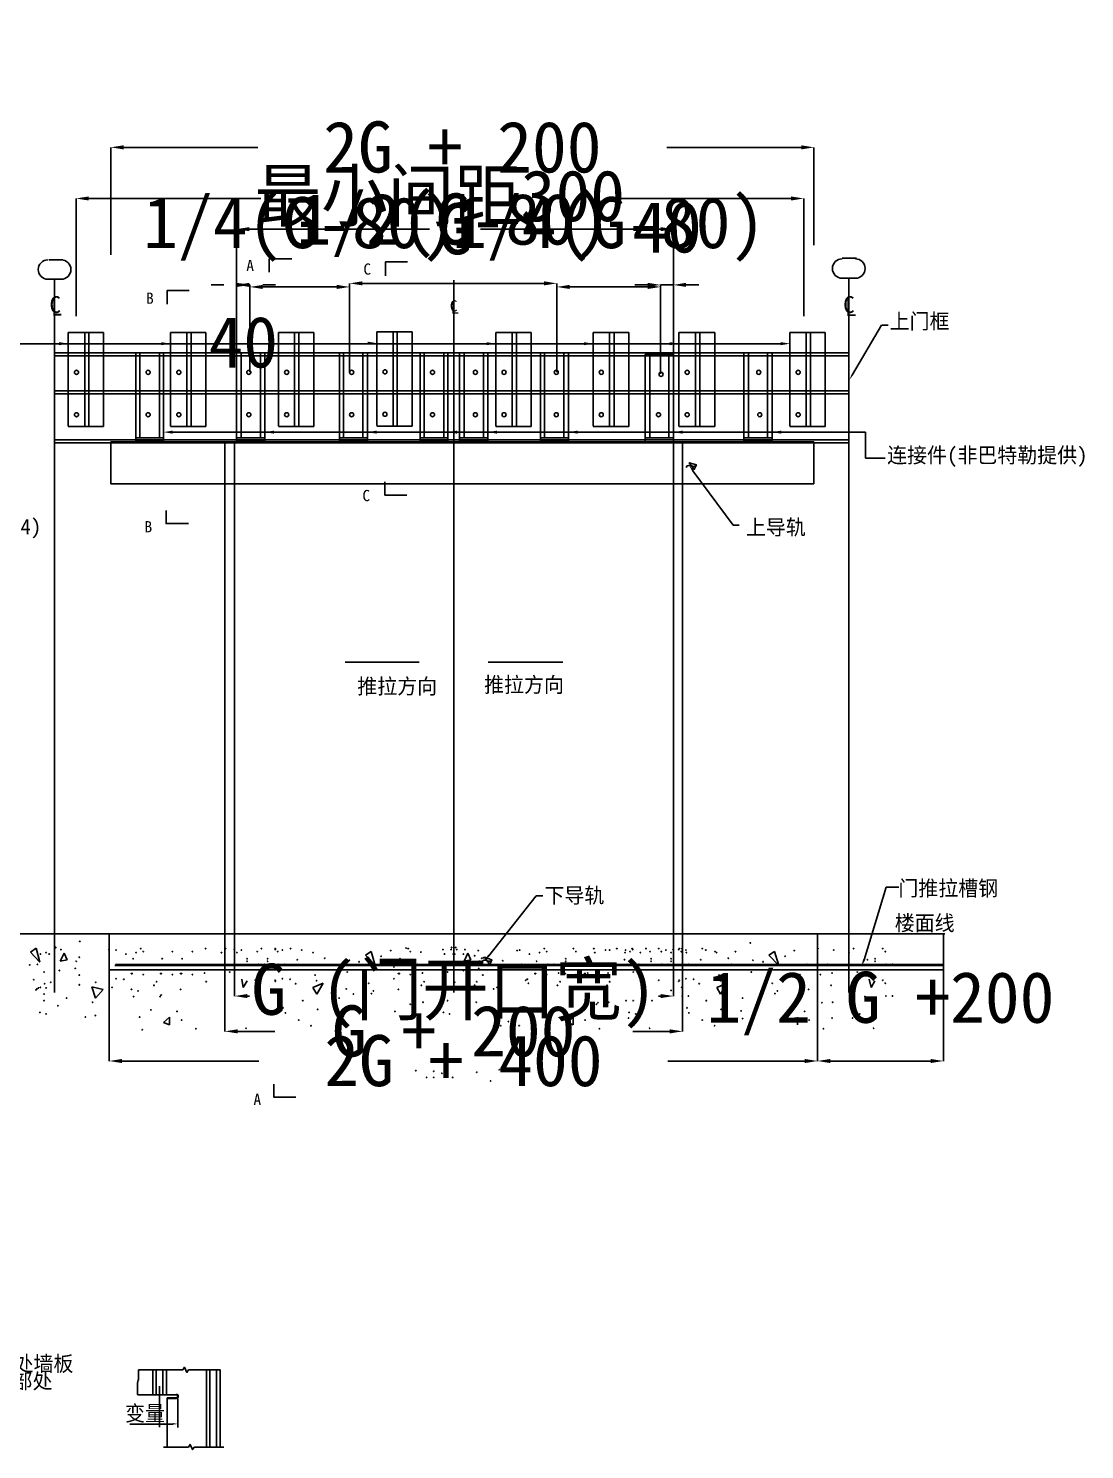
# Model space of a CAD drawing. Header units: metres. Extents: x -20.6 to 26.5, y -16.4 to 17.7.
# Drawn here: x 5.8 to 26.45, y -10.09 to 17.71 of the extents above; entities that cross this region are included whole.
import ezdxf

# ---------------------------------------------------------------- set-up
doc = ezdxf.new("R2010")
doc.units = ezdxf.units.M
for name, color, linetype in [('CTRL', 5, 'Continuous'), ('DIMEN', 4, 'Continuous'), ('DIMS-PRIM', 4, 'Continuous'), ('HIDE', 3, 'Continuous'), ('HIDL', 3, 'Continuous'), ('NOTE', 4, 'Continuous'), ('OBJ', 7, 'Continuous'), ('OBJS', 7, 'Continuous'), ('STRL', 2, 'Continuous')]:
    doc.layers.add(name, color=color, linetype=linetype)
doc.dimstyles.get("Standard").update_dxf_attribs({"dimtxt": 2.5, "dimasz": 2.5, "dimexe": 1.25, "dimexo": 0.625, "dimtad": 1, "dimcen": 2.5, "dimazin": 3, "dimtfac": 1, "dimtmove": 0, "dimatfit": 3})

# ---------------------------------------------------------------- blocks, each defined once
blk = doc.blocks.new('_CLOSEDFILLED')
at = {"color": 0, "linetype": 'BYBLOCK'}
blk.add_solid([(-1, 0.16), (0, 0), (-1, -0.16)], dxfattribs=at)
blk = doc.blocks.new('*D4')
for p, q in [((9.83, 0), (9.83, -1.22)), ((18.41, 0), (18.41, -1.22)), ((10.08, -1.22), (10.12, -1.22)), ((18.12, -1.22), (18.16, -1.22))]:
    blk.add_line(p, q)
at = {"layer": 'Defpoints'}
for p in [(9.83, 0), (18.41, 0), (9.83, -1.22)]:
    blk.add_point(p, dxfattribs=at)
at = {"layer": 'DIMS-PRIM', "xscale": 0.25, "yscale": 0.25, "rotation": 180}
blk.add_blockref('_CLOSEDFILLED', (9.83, -1.22), dxfattribs=at)
at = {"layer": 'DIMS-PRIM', "xscale": 0.25, "yscale": 0.25}
blk.add_blockref('_CLOSEDFILLED', (18.41, -1.22), dxfattribs=at)
at = {"layer": 'DIMS-PRIM', "insert": (14.12, -1.22), "char_height": 1, "attachment_point": 5}
blk.add_mtext('G (门开口宽)', dxfattribs=at)
blk = doc.blocks.new('*D5')
for p, q in [((9.64, 0), (9.64, -1.91)), ((18.59, 0), (18.59, -1.91)), ((9.89, -1.91), (10.615, -1.91)), ((17.615, -1.91), (18.34, -1.91))]:
    blk.add_line(p, q)
at = {"layer": 'Defpoints'}
for p in [(9.64, 0), (18.59, 0), (9.64, -1.91)]:
    blk.add_point(p, dxfattribs=at)
at = {"layer": 'DIMS-PRIM', "xscale": 0.25, "yscale": 0.25, "rotation": 180}
blk.add_blockref('_CLOSEDFILLED', (9.64, -1.91), dxfattribs=at)
at = {"layer": 'DIMS-PRIM', "xscale": 0.25, "yscale": 0.25}
blk.add_blockref('_CLOSEDFILLED', (18.59, -1.91), dxfattribs=at)
at = {"layer": 'DIMS-PRIM', "insert": (14.115, -1.91), "char_height": 1, "attachment_point": 5}
blk.add_mtext('G + 200', dxfattribs=at)
blk = doc.blocks.new('*D6')
for p, q in [((7.38, -0.71), (7.38, -2.49)), ((21.23, -0.71), (21.23, -2.49)), ((7.63, -2.49), (10.305, -2.49)), ((18.305, -2.49), (20.98, -2.49))]:
    blk.add_line(p, q)
at = {"layer": 'Defpoints'}
for p in [(7.38, -0.71), (21.23, -0.71), (7.38, -2.49)]:
    blk.add_point(p, dxfattribs=at)
at = {"layer": 'DIMS-PRIM', "xscale": 0.25, "yscale": 0.25, "rotation": 180}
blk.add_blockref('_CLOSEDFILLED', (7.38, -2.49), dxfattribs=at)
at = {"layer": 'DIMS-PRIM', "xscale": 0.25, "yscale": 0.25}
blk.add_blockref('_CLOSEDFILLED', (21.23, -2.49), dxfattribs=at)
at = {"layer": 'DIMS-PRIM', "insert": (14.305, -2.49), "char_height": 1, "attachment_point": 5}
blk.add_mtext('2G + 400', dxfattribs=at)
blk = doc.blocks.new('*D7')
for p, q in [((21.23, -0.71), (21.23, -2.49)), ((23.69, -0.71), (23.69, -2.49)), ((21.48, -2.49), (23.44, -2.49))]:
    blk.add_line(p, q)
at = {"layer": 'Defpoints'}
for p in [(21.23, -0.71), (23.69, -0.71), (21.23, -2.49)]:
    blk.add_point(p, dxfattribs=at)
at = {"layer": 'DIMS-PRIM', "xscale": 0.25, "yscale": 0.25, "rotation": 180}
blk.add_blockref('_CLOSEDFILLED', (21.23, -2.49), dxfattribs=at)
at = {"layer": 'DIMS-PRIM', "xscale": 0.25, "yscale": 0.25}
blk.add_blockref('_CLOSEDFILLED', (23.69, -2.49), dxfattribs=at)
at = {"layer": 'DIMS-PRIM', "insert": (22.46, -1.365), "char_height": 1, "attachment_point": 5}
blk.add_mtext('1/2 G +200', dxfattribs=at)
blk = doc.blocks.new('*D8')
for p, q in [((10.13, 10.98), (10.13, 12.65)), ((10.38, 12.65), (11.83, 12.65)), ((12.08, 10.98), (12.08, 12.65))]:
    blk.add_line(p, q)
at = {"layer": 'Defpoints'}
for p in [(10.13, 12.65), (10.13, 10.98), (12.08, 10.98)]:
    blk.add_point(p, dxfattribs=at)
at = {"layer": 'DIMS-PRIM', "xscale": 0.25, "yscale": 0.25, "rotation": 180}
blk.add_blockref('_CLOSEDFILLED', (10.13, 12.65), dxfattribs=at)
at = {"layer": 'DIMS-PRIM', "xscale": 0.25, "yscale": 0.25}
blk.add_blockref('_CLOSEDFILLED', (12.08, 12.65), dxfattribs=at)
at = {"layer": 'DIMS-PRIM', "insert": (11.105, 13.775), "char_height": 1, "attachment_point": 5}
blk.add_mtext('1/4(G-80)', dxfattribs=at)
blk = doc.blocks.new('*D9')
for p, q in [((12.08, 10.98), (12.08, 12.72)), ((12.33, 12.72), (15.88, 12.72)), ((16.13, 10.98), (16.13, 12.72))]:
    blk.add_line(p, q)
at = {"layer": 'Defpoints'}
for p in [(12.08, 12.72), (12.08, 10.98), (16.13, 10.98)]:
    blk.add_point(p, dxfattribs=at)
at = {"layer": 'DIMS-PRIM', "xscale": 0.25, "yscale": 0.25, "rotation": 180}
blk.add_blockref('_CLOSEDFILLED', (12.08, 12.72), dxfattribs=at)
at = {"layer": 'DIMS-PRIM', "xscale": 0.25, "yscale": 0.25}
blk.add_blockref('_CLOSEDFILLED', (16.13, 12.72), dxfattribs=at)
at = {"layer": 'DIMS-PRIM', "insert": (14.105, 13.845), "char_height": 1, "attachment_point": 5}
blk.add_mtext('1/2(G-80)', dxfattribs=at)
blk = doc.blocks.new('*D10')
for p, q in [((16.13, 10.98), (16.13, 12.65)), ((16.38, 12.65), (17.91, 12.65)), ((18.16, 10.95), (18.16, 12.65))]:
    blk.add_line(p, q)
at = {"layer": 'Defpoints'}
for p in [(16.13, 12.65), (16.13, 10.98), (18.16, 10.95)]:
    blk.add_point(p, dxfattribs=at)
at = {"layer": 'DIMS-PRIM', "xscale": 0.25, "yscale": 0.25, "rotation": 180}
blk.add_blockref('_CLOSEDFILLED', (16.13, 12.65), dxfattribs=at)
at = {"layer": 'DIMS-PRIM', "xscale": 0.25, "yscale": 0.25}
blk.add_blockref('_CLOSEDFILLED', (18.16, 12.65), dxfattribs=at)
at = {"layer": 'DIMS-PRIM', "insert": (17.145, 13.775), "char_height": 1, "attachment_point": 5}
blk.add_mtext('1/4(G-80)', dxfattribs=at)
blk = doc.blocks.new('*D11')
for p, q in [((17.91, 12.69), (17.66, 12.69)), ((18.16, 10.95), (18.16, 12.69)), ((18.16, 12.69), (18.41, 12.69)), ((18.41, 11.33), (18.41, 12.69)), ((18.66, 12.69), (18.91, 12.69))]:
    blk.add_line(p, q)
at = {"layer": 'Defpoints'}
for p in [(18.16, 12.69), (18.41, 11.33), (18.16, 10.95)]:
    blk.add_point(p, dxfattribs=at)
at = {"layer": 'DIMS-PRIM', "xscale": 0.25, "yscale": 0.25}
blk.add_blockref('_CLOSEDFILLED', (18.16, 12.69), dxfattribs=at)
at = {"layer": 'DIMS-PRIM', "xscale": 0.25, "yscale": 0.25, "rotation": 180}
blk.add_blockref('_CLOSEDFILLED', (18.41, 12.69), dxfattribs=at)
at = {"layer": 'DIMS-PRIM', "insert": (18.285, 13.815), "char_height": 1, "attachment_point": 5}
blk.add_mtext('40', dxfattribs=at)
blk = doc.blocks.new('*D12')
for p, q in [((9.62, 12.69), (9.37, 12.69)), ((9.87, 11.36), (9.87, 12.69)), ((10.13, 12.69), (9.87, 12.69)), ((10.13, 11.11), (10.13, 12.69)), ((10.38, 12.69), (10.63, 12.69))]:
    blk.add_line(p, q)
at = {"layer": 'Defpoints'}
for p in [(10.13, 12.69), (9.87, 11.36), (10.13, 11.11)]:
    blk.add_point(p, dxfattribs=at)
at = {"layer": 'DIMS-PRIM', "xscale": 0.25, "yscale": 0.25, "rotation": 180}
blk.add_blockref('_CLOSEDFILLED', (9.87, 12.69), dxfattribs=at)
at = {"layer": 'DIMS-PRIM', "xscale": 0.25, "yscale": 0.25}
blk.add_blockref('_CLOSEDFILLED', (10.13, 12.69), dxfattribs=at)
at = {"layer": 'DIMS-PRIM', "insert": (10, 11.565), "char_height": 1, "attachment_point": 5}
blk.add_mtext('40', dxfattribs=at)
blk = doc.blocks.new('*D13')
for p, q in [((7.41, 13.28), (7.41, 15.38)), ((7.66, 15.38), (10.285, 15.38)), ((18.285, 15.38), (20.91, 15.38)), ((21.16, 13.47), (21.16, 15.38))]:
    blk.add_line(p, q)
at = {"layer": 'Defpoints'}
for p in [(7.41, 15.38), (21.16, 13.47), (7.41, 13.28)]:
    blk.add_point(p, dxfattribs=at)
at = {"layer": 'DIMS-PRIM', "xscale": 0.25, "yscale": 0.25, "rotation": 180}
blk.add_blockref('_CLOSEDFILLED', (7.41, 15.38), dxfattribs=at)
at = {"layer": 'DIMS-PRIM', "xscale": 0.25, "yscale": 0.25}
blk.add_blockref('_CLOSEDFILLED', (21.16, 15.38), dxfattribs=at)
at = {"layer": 'DIMS-PRIM', "insert": (14.285, 15.38), "char_height": 1, "attachment_point": 5}
blk.add_mtext('2G + 200', dxfattribs=at)
blk = doc.blocks.new('*D14')
for p, q in [((9.87, 11.36), (9.87, 13.78)), ((10.12, 13.78), (13.64, 13.78)), ((14.64, 13.78), (18.16, 13.78)), ((18.41, 11.33), (18.41, 13.78))]:
    blk.add_line(p, q)
at = {"layer": 'Defpoints'}
for p in [(9.87, 13.78), (9.87, 11.36), (18.41, 11.33)]:
    blk.add_point(p, dxfattribs=at)
at = {"layer": 'DIMS-PRIM', "xscale": 0.25, "yscale": 0.25, "rotation": 180}
blk.add_blockref('_CLOSEDFILLED', (9.87, 13.78), dxfattribs=at)
at = {"layer": 'DIMS-PRIM', "xscale": 0.25, "yscale": 0.25}
blk.add_blockref('_CLOSEDFILLED', (18.41, 13.78), dxfattribs=at)
at = {"layer": 'DIMS-PRIM', "insert": (14.14, 13.78), "char_height": 1, "attachment_point": 5}
blk.add_mtext('G', dxfattribs=at)
blk = doc.blocks.new('*D22')
for p, q in [((6.73, 12.08), (6.73, 14.38)), ((6.98, 14.38), (10.345, 14.38)), ((17.345, 14.38), (20.71, 14.38)), ((20.96, 12.08), (20.96, 14.38))]:
    blk.add_line(p, q)
at = {"layer": 'Defpoints'}
for p in [(6.73, 14.38), (6.73, 12.08), (20.96, 12.08)]:
    blk.add_point(p, dxfattribs=at)
at = {"layer": 'DIMS-PRIM', "xscale": 0.25, "yscale": 0.25, "rotation": 180}
blk.add_blockref('_CLOSEDFILLED', (6.73, 14.38), dxfattribs=at)
at = {"layer": 'DIMS-PRIM', "xscale": 0.25, "yscale": 0.25}
blk.add_blockref('_CLOSEDFILLED', (20.96, 14.38), dxfattribs=at)
at = {"layer": 'DIMS-PRIM', "insert": (13.845, 14.38), "char_height": 1, "attachment_point": 5}
blk.add_mtext('最小间距300', dxfattribs=at)

msp = doc.modelspace()

# ---------------------------------------------------------------- linework, layer by layer
at = {"layer": 'CTRL'}
for p, q in [((5.15, 0), (23.72, 0)), ((8.36, -9.65), (8.36, -8.85))]:
    msp.add_line(p, q, dxfattribs=at)
at = {"layer": 'DIMEN'}
for p, q in [((6.18, 12.8), (6.44, 12.8)), ((21.71, 12.82), (21.97, 12.82)), ((21.91, 10.94), (22.48, 11.9)), ((22.48, 11.9), (22.61, 11.9)), ((6.31, 11.36), (21.84, 11.36)), ((6.31, 11.36), (6.31, 9.87)), ((21.84, 11.36), (21.84, 9.87)), ((6.31, 10.62), (21.84, 10.62)), ((6.31, 9.6), (21.84, 9.6)), ((18.79, 9.05), (19.58, 7.99)), ((19.58, 7.99), (19.7, 7.99)), ((14.8, -0.43), (15.73, 0.74)), ((15.73, 0.74), (15.86, 0.74)), ((6.9, 0), (19.64, 0)), ((6.31, -0.08), (6.31, -0.6)), ((5.84, -0.36), (5.95, -0.28)), ((6.02, -0.56), (5.84, -0.36)), ((5.95, -0.28), (6.02, -0.56)), ((6.5, -0.38), (6.42, -0.54)), ((6.42, -0.54), (6.56, -0.51)), ((6.56, -0.51), (6.5, -0.38)), ((12.39, -0.42), (12.5, -0.35)), ((12.58, -0.62), (12.39, -0.42)), ((12.5, -0.35), (12.58, -0.62)), ((14.39, -0.38), (14.32, -0.54)), ((14.32, -0.54), (14.45, -0.51)), ((14.45, -0.51), (14.39, -0.38)), ((20.28, -0.42), (20.39, -0.35)), ((20.47, -0.62), (20.28, -0.42)), ((20.39, -0.35), (20.47, -0.62)), ((7.38, -0.71), (23.69, -0.71)), ((7.11, -1.26), (7.04, -1.04)), ((7.04, -1.04), (7.26, -1.09)), ((7.26, -1.09), (7.11, -1.26)), ((9.97, -0.89), (10, -1.05)), ((10, -1.05), (10.08, -0.92)), ((11.56, -0.97), (11.36, -1.05)), ((11.36, -1.05), (11.44, -1.18)), ((11.44, -1.18), (11.56, -0.97)), ((19.46, -0.97), (19.26, -1.05)), ((19.26, -1.05), (19.33, -1.18)), ((19.33, -1.18), (19.46, -0.97)), ((22.24, -0.89), (22.28, -1.05)), ((22.28, -1.05), (22.35, -0.92)), ((8.56, -1.63), (8.44, -1.74)), ((8.56, -1.78), (8.56, -1.63)), ((16.45, -1.63), (16.33, -1.74)), ((16.45, -1.78), (16.45, -1.63)), ((20.84, -1.78), (20.84, -1.63)), ((8.44, -1.74), (8.56, -1.78)), ((16.33, -1.74), (16.45, -1.78))]:
    msp.add_line(p, q, dxfattribs=at)
for points in [[(6.31, 9.87), (6.31, 8.92)], [(18.66, 9.12), (18.66, 9.12), (18.68, 9.15), (18.71, 9.16), (18.74, 9.15), (18.77, 9.15), (18.79, 9.14), (18.82, 9.14), (18.84, 9.15), (18.86, 9.17), (18.72, 9.21), (18.82, 9.08), (18.86, 9.17)], [(14.66, -0.56), (14.66, -0.56), (14.68, -0.53), (14.71, -0.52), (14.74, -0.52), (14.77, -0.53), (14.8, -0.54), (14.82, -0.54), (14.84, -0.53), (14.86, -0.51), (14.72, -0.46), (14.82, -0.6), (14.86, -0.51)]]:
    msp.add_lwpolyline(points, dxfattribs=at)
for points in [[(6.33, -0.27, 1), (6.34, -0.27, 1)], [(6.8, -0.15, 1), (6.81, -0.15, 1)], [(13.18, -0.28, 1), (13.19, -0.28, 1)], [(14.08, -0.27, -1), (14.07, -0.27, -1)], [(14.15, -0.27, 1), (14.16, -0.27, 1)], [(19.91, -0.18, 1), (19.92, -0.18, 1)], [(6.03, -0.4, 1), (6.04, -0.4, 1)], [(6.14, -0.37, 1), (6.15, -0.37, 1)], [(6.2, -0.4, 1), (6.21, -0.4, 1)], [(6.43, -0.31, 1), (6.44, -0.31, 1)], [(6.73, -0.54, 1), (6.74, -0.54, 1)], [(6.79, -0.46, 1), (6.8, -0.46, 1)], [(7.37, -0.31, 1), (7.38, -0.31, 1)], [(7.51, -0.32, 1), (7.52, -0.32, 1)], [(7.7, -0.4, 1), (7.71, -0.4, 1)], [(7.84, -0.49, 1), (7.85, -0.49, 1)], [(7.9, -0.37, 1), (7.91, -0.37, 1)], [(7.99, -0.29, 1), (8, -0.29, 1)], [(8.04, -0.35, 1), (8.05, -0.35, 1)], [(8.41, -0.49, 1), (8.42, -0.49, 1)], [(8.61, -0.35, 1), (8.62, -0.35, 1)], [(8.8, -0.49, 1), (8.81, -0.49, 1)], [(9, -0.35, 1), (9.01, -0.35, 1)], [(9.26, -0.29, 1), (9.27, -0.29, 1)], [(9.57, -0.37, 1), (9.58, -0.37, 1)], [(9.65, -0.29, 1), (9.66, -0.29, 1)], [(9.82, -0.31, 1), (9.83, -0.31, 1)], [(9.87, -0.37, 1), (9.88, -0.37, 1)], [(9.96, -0.32, 1), (9.97, -0.32, 1)], [(10.07, -0.49, 1), (10.08, -0.49, 1)], [(10.07, -0.54, 1), (10.08, -0.54, 1)], [(10.27, -0.35, 1), (10.28, -0.35, 1)], [(10.35, -0.29, 1), (10.36, -0.29, 1)], [(10.47, -0.49, 1), (10.48, -0.49, 1)], [(10.47, -0.54, 1), (10.48, -0.54, 1)], [(10.62, -0.29, 1), (10.63, -0.29, 1)], [(10.62, -0.31, 1), (10.63, -0.31, 1)], [(10.67, -0.35, 1), (10.68, -0.35, 1)], [(10.76, -0.32, 1), (10.77, -0.32, 1)], [(10.92, -0.29, 1), (10.93, -0.29, 1)], [(11.05, -0.51, 1), (11.06, -0.51, 1)], [(11.14, -0.32, 1), (11.15, -0.32, 1)], [(11.36, -0.37, 1), (11.37, -0.37, 1)], [(11.59, -0.48, 1), (11.6, -0.48, 1)], [(12.07, -0.52, 1), (12.08, -0.52, 1)], [(12.26, -0.55, 1), (12.27, -0.55, 1)], [(12.69, -0.44, 1), (12.7, -0.44, 1)], [(12.88, -0.33, 1), (12.89, -0.33, 1)], [(13.06, -0.49, 1), (13.07, -0.49, 1)], [(13.06, -0.54, 1), (13.07, -0.54, 1)], [(13.22, -0.29, 1), (13.23, -0.29, 1)], [(13.26, -0.35, 1), (13.27, -0.35, 1)], [(13.48, -0.36, -1), (13.47, -0.36, -1)], [(13.91, -0.31, -1), (13.9, -0.31, -1)], [(13.93, -0.4, 1), (13.94, -0.4, 1)], [(14.07, -0.31, -1), (14.06, -0.31, -1)], [(14.1, -0.4, 1), (14.11, -0.4, 1)], [(14.14, -0.4, -1), (14.13, -0.4, -1)], [(14.17, -0.31, 1), (14.18, -0.31, 1)], [(14.31, -0.4, -1), (14.3, -0.4, -1)], [(14.33, -0.31, 1), (14.34, -0.31, 1)], [(14.52, -0.43, 1), (14.53, -0.43, 1)], [(14.59, -0.33, 1), (14.6, -0.33, 1)], [(14.62, -0.54, -1), (14.61, -0.54, -1)], [(14.62, -0.54, 1), (14.63, -0.54, 1)], [(14.67, -0.48, -1), (14.66, -0.48, -1)], [(14.7, -0.47, -1), (14.69, -0.47, -1)], [(15.07, -0.53, 1), (15.08, -0.53, 1)], [(15.36, -0.33, -1), (15.35, -0.33, -1)], [(15.4, -0.32, 1), (15.41, -0.32, 1)], [(15.59, -0.4, 1), (15.6, -0.4, 1)], [(15.73, -0.54, 1), (15.74, -0.54, 1)], [(15.79, -0.37, 1), (15.8, -0.37, 1)], [(15.88, -0.29, 1), (15.89, -0.29, 1)], [(15.93, -0.35, 1), (15.94, -0.35, 1)], [(16.3, -0.49, 1), (16.31, -0.49, 1)], [(16.3, -0.54, 1), (16.31, -0.54, 1)], [(16.45, -0.29, 1), (16.46, -0.29, 1)], [(16.5, -0.35, 1), (16.51, -0.35, 1)], [(16.85, -0.29, 1), (16.86, -0.29, 1)], [(16.88, -0.37, -1), (16.87, -0.37, -1)], [(17.09, -0.32, -1), (17.08, -0.32, -1)], [(17.16, -0.32, 1), (17.17, -0.32, 1)], [(17.31, -0.29, -1), (17.3, -0.29, -1)], [(17.45, -0.51, 1), (17.46, -0.51, 1)], [(17.46, -0.37, 1), (17.47, -0.37, 1)], [(17.48, -0.32, -1), (17.47, -0.32, -1)], [(17.57, -0.35, -1), (17.56, -0.35, -1)], [(17.61, -0.29, -1), (17.6, -0.29, -1)], [(17.62, -0.31, -1), (17.61, -0.31, -1)], [(17.76, -0.37, 1), (17.77, -0.37, 1)], [(17.88, -0.29, -1), (17.87, -0.29, -1)], [(17.96, -0.35, -1), (17.95, -0.35, -1)], [(17.97, -0.49, 1), (17.98, -0.49, 1)], [(17.97, -0.54, 1), (17.98, -0.54, 1)], [(18.12, -0.29, 1), (18.13, -0.29, 1)], [(18.17, -0.35, 1), (18.18, -0.35, 1)], [(18.27, -0.32, -1), (18.26, -0.32, -1)], [(18.37, -0.37, -1), (18.36, -0.37, -1)], [(18.36, -0.49, 1), (18.37, -0.49, 1)], [(18.36, -0.54, 1), (18.37, -0.54, 1)], [(18.41, -0.31, -1), (18.4, -0.31, -1)], [(18.51, -0.31, 1), (18.52, -0.31, 1)], [(18.52, -0.29, 1), (18.53, -0.29, 1)], [(18.56, -0.35, 1), (18.57, -0.35, 1)], [(18.58, -0.29, -1), (18.57, -0.29, -1)], [(18.65, -0.32, 1), (18.66, -0.32, 1)], [(18.67, -0.37, -1), (18.66, -0.37, -1)], [(18.94, -0.51, 1), (18.95, -0.51, 1)], [(18.98, -0.29, -1), (18.97, -0.29, -1)], [(19.04, -0.32, 1), (19.05, -0.32, 1)], [(19.23, -0.35, -1), (19.22, -0.35, -1)], [(19.25, -0.37, 1), (19.26, -0.37, 1)], [(19.48, -0.48, 1), (19.49, -0.48, 1)], [(19.63, -0.35, -1), (19.62, -0.35, -1)], [(19.96, -0.52, 1), (19.97, -0.52, 1)], [(20.16, -0.55, 1), (20.17, -0.55, 1)], [(20.59, -0.44, 1), (20.6, -0.44, 1)], [(20.77, -0.33, 1), (20.78, -0.33, 1)], [(21.23, -0.29, 1), (21.24, -0.29, 1)], [(21.54, -0.32, 1), (21.55, -0.32, 1)], [(21.84, -0.37, 1), (21.85, -0.37, 1)], [(21.93, -0.29, 1), (21.94, -0.29, 1)], [(22.2, -0.51, 1), (22.21, -0.51, 1)], [(22.35, -0.49, 1), (22.36, -0.49, 1)], [(22.35, -0.54, 1), (22.36, -0.54, 1)], [(22.5, -0.29, 1), (22.51, -0.29, 1)], [(22.55, -0.35, 1), (22.56, -0.35, 1)], [(5.82, -0.61, 1), (5.83, -0.61, 1)], [(5.97, -0.6, 1), (5.98, -0.6, 1)], [(6.1, -0.75, 1), (6.11, -0.75, 1)], [(6.4, -0.72, 1), (6.41, -0.72, 1)], [(6.71, -0.68, 1), (6.72, -0.68, 1)], [(6.79, -0.81, 1), (6.8, -0.81, 1)], [(7.81, -0.78, 1), (7.82, -0.78, 1)], [(7.82, -0.78, 1), (7.83, -0.78, 1)], [(8.04, -0.8, 1), (8.05, -0.8, 1)], [(8.38, -0.78, 1), (8.39, -0.78, 1)], [(8.39, -0.78, 1), (8.4, -0.78, 1)], [(8.61, -0.8, 1), (8.62, -0.8, 1)], [(8.77, -0.78, 1), (8.78, -0.78, 1)], [(8.79, -0.78, 1), (8.8, -0.78, 1)], [(9, -0.8, 1), (9.01, -0.8, 1)], [(9.24, -0.77, 1), (9.25, -0.77, 1)], [(9.73, -0.75, 1), (9.74, -0.75, 1)], [(10.29, -0.6, 1), (10.3, -0.6, 1)], [(10.41, -0.6, 1), (10.42, -0.6, 1)], [(10.69, -0.6, 1), (10.7, -0.6, 1)], [(10.8, -0.6, 1), (10.81, -0.6, 1)], [(11.4, -0.81, 1), (11.41, -0.81, 1)], [(12.03, -0.75, 1), (12.04, -0.75, 1)], [(12.94, -0.65, 1), (12.95, -0.65, 1)], [(13.03, -0.78, 1), (13.04, -0.78, 1)], [(13.05, -0.78, 1), (13.06, -0.78, 1)], [(13.26, -0.8, 1), (13.27, -0.8, 1)], [(13.28, -0.6, 1), (13.29, -0.6, 1)], [(13.4, -0.6, 1), (13.41, -0.6, 1)], [(13.5, -0.77, 1), (13.51, -0.77, 1)], [(13.71, -0.61, 1), (13.72, -0.61, 1)], [(13.86, -0.6, 1), (13.87, -0.6, 1)], [(13.99, -0.75, 1), (14, -0.75, 1)], [(14.3, -0.72, 1), (14.31, -0.72, 1)], [(14.6, -0.68, 1), (14.61, -0.68, 1)], [(14.68, -0.81, 1), (14.69, -0.81, 1)], [(15.44, -0.6, 1), (15.45, -0.6, 1)], [(15.7, -0.78, 1), (15.71, -0.78, 1)], [(15.71, -0.78, 1), (15.72, -0.78, 1)], [(15.93, -0.8, 1), (15.94, -0.8, 1)], [(15.94, -0.6, 1), (15.95, -0.6, 1)], [(16.07, -0.6, 1), (16.08, -0.6, 1)], [(16.16, -0.77, 1), (16.17, -0.77, 1)], [(16.27, -0.78, 1), (16.28, -0.78, 1)], [(16.29, -0.78, 1), (16.3, -0.78, 1)], [(16.5, -0.8, 1), (16.51, -0.8, 1)], [(16.52, -0.6, 1), (16.53, -0.6, 1)], [(16.64, -0.6, 1), (16.65, -0.6, 1)], [(16.67, -0.78, 1), (16.68, -0.78, 1)], [(16.68, -0.78, 1), (16.69, -0.78, 1)], [(16.73, -0.77, 1), (16.74, -0.77, 1)], [(16.9, -0.8, 1), (16.91, -0.8, 1)], [(16.91, -0.6, 1), (16.92, -0.6, 1)], [(17.04, -0.6, 1), (17.05, -0.6, 1)], [(17.13, -0.77, 1), (17.14, -0.77, 1)], [(17.34, -0.61, 1), (17.35, -0.61, 1)], [(17.5, -0.6, 1), (17.51, -0.6, 1)], [(17.61, -0.6, 1), (17.62, -0.6, 1)], [(17.62, -0.75, 1), (17.63, -0.75, 1)], [(17.73, -0.6, 1), (17.74, -0.6, 1)], [(18.18, -0.6, 1), (18.19, -0.6, 1)], [(18.3, -0.6, 1), (18.31, -0.6, 1)], [(18.58, -0.6, 1), (18.59, -0.6, 1)], [(18.7, -0.6, 1), (18.71, -0.6, 1)], [(19.3, -0.81, 1), (19.31, -0.81, 1)], [(19.54, -0.6, 1), (19.55, -0.6, 1)], [(19.93, -0.75, 1), (19.94, -0.75, 1)], [(20.88, -0.8, 1), (20.89, -0.8, 1)], [(21.02, -0.6, 1), (21.03, -0.6, 1)], [(21.28, -0.8, 1), (21.29, -0.8, 1)], [(21.42, -0.6, 1), (21.43, -0.6, 1)], [(21.51, -0.77, 1), (21.52, -0.77, 1)], [(21.72, -0.61, 1), (21.73, -0.61, 1)], [(22, -0.75, 1), (22.01, -0.75, 1)], [(22.56, -0.6, 1), (22.57, -0.6, 1)], [(22.69, -0.6, 1), (22.7, -0.6, 1)], [(5.9, -0.9, 1), (5.91, -0.9, 1)], [(5.94, -1.1, 1), (5.95, -1.1, 1)], [(5.96, -1.08, 1), (5.97, -1.08, 1)], [(5.99, -1.06, 1), (6, -1.06, 1)], [(6.03, -1.05, 1), (6.04, -1.05, 1)], [(6.11, -0.98, 1), (6.12, -0.98, 1)], [(6.14, -1.06, 1), (6.15, -1.06, 1)], [(6.23, -0.95, 1), (6.24, -0.95, 1)], [(6.79, -1, 1), (6.8, -1, 1)], [(7.11, -0.95, 1), (7.12, -0.95, 1)], [(7.43, -1.05, 1), (7.44, -1.05, 1)], [(7.51, -0.88, 1), (7.52, -0.88, 1)], [(7.66, -0.89, 1), (7.67, -0.89, 1)], [(7.81, -1.09, 1), (7.82, -1.09, 1)], [(8.25, -1.01, 1), (8.26, -1.01, 1)], [(8.3, -0.94, 1), (8.31, -0.94, 1)], [(8.77, -1.09, 1), (8.78, -1.09, 1)], [(9.27, -0.94, 1), (9.28, -0.94, 1)], [(10.23, -0.91, 1), (10.24, -0.91, 1)], [(10.27, -0.97, 1), (10.28, -0.97, 1)], [(10.62, -0.91, 1), (10.63, -0.91, 1)], [(10.62, -0.93, 1), (10.63, -0.93, 1)], [(10.76, -0.88, 1), (10.77, -0.88, 1)], [(10.91, -0.89, 1), (10.92, -0.89, 1)], [(11.02, -0.98, 1), (11.03, -0.98, 1)], [(11.43, -0.92, 1), (11.44, -0.92, 1)], [(12.01, -1.08, 1), (12.02, -1.08, 1)], [(12.45, -0.97, 1), (12.46, -0.97, 1)], [(12.94, -0.88, 1), (12.95, -0.88, 1)], [(13.03, -1.09, 1), (13.04, -1.09, 1)], [(13.48, -1.01, 1), (13.49, -1.01, 1)], [(13.53, -0.94, 1), (13.54, -0.94, 1)], [(13.85, -1.08, 1), (13.86, -1.08, 1)], [(14.13, -0.95, 1), (14.14, -0.95, 1)], [(14.52, -1.01, 1), (14.53, -1.01, 1)], [(14.56, -0.94, 1), (14.57, -0.94, 1)], [(14.89, -1.08, 1), (14.9, -1.08, 1)], [(14.96, -1.05, 1), (14.97, -1.05, 1)], [(15.52, -0.91, 1), (15.53, -0.91, 1)], [(15.55, -0.89, 1), (15.56, -0.89, 1)], [(15.57, -0.97, 1), (15.58, -0.97, 1)], [(16.14, -1.01, 1), (16.15, -1.01, 1)], [(16.19, -0.94, 1), (16.2, -0.94, 1)], [(16.67, -1.09, 1), (16.68, -1.09, 1)], [(17.11, -1.01, 1), (17.12, -1.01, 1)], [(17.16, -0.94, 1), (17.17, -0.94, 1)], [(18.12, -0.91, 1), (18.13, -0.91, 1)], [(18.36, -1.11, 1), (18.37, -1.11, 1)], [(18.51, -0.93, 1), (18.52, -0.93, 1)], [(18.52, -0.91, 1), (18.53, -0.91, 1)], [(18.57, -1.05, 1), (18.58, -1.05, 1)], [(18.65, -0.88, 1), (18.66, -0.88, 1)], [(18.8, -0.89, 1), (18.81, -0.89, 1)], [(18.91, -0.98, 1), (18.92, -0.98, 1)], [(19.33, -0.92, 1), (19.34, -0.92, 1)], [(20.34, -0.97, 1), (20.35, -0.97, 1)], [(21.05, -1.09, 1), (21.06, -1.09, 1)], [(21.49, -1.01, 1), (21.5, -1.01, 1)], [(21.86, -1.08, 1), (21.87, -1.08, 1)], [(22.5, -0.91, 1), (22.51, -0.91, 1)], [(22.55, -0.97, 1), (22.56, -0.97, 1)], [(6.1, -1.18, 1), (6.11, -1.18, 1)], [(6.1, -1.31, 1), (6.11, -1.31, 1)], [(6.54, -1.26, 1), (6.55, -1.26, 1)], [(7.05, -1.34, 1), (7.06, -1.34, 1)], [(7.85, -1.23, 1), (7.86, -1.23, 1)], [(7.94, -1.12, 1), (7.95, -1.12, 1)], [(8.37, -1.23, 1), (8.38, -1.23, 1)], [(8.39, -1.2, 1), (8.4, -1.2, 1)], [(11.16, -1.31, 1), (11.17, -1.31, 1)], [(11.87, -1.26, 1), (11.88, -1.26, 1)], [(12.15, -1.18, 1), (12.16, -1.18, 1)], [(12.5, -1.17, 1), (12.51, -1.17, 1)], [(12.54, -1.12, 1), (12.55, -1.12, 1)], [(13.26, -1.38, 1), (13.27, -1.38, 1)], [(13.3, -1.35, 1), (13.31, -1.35, 1)], [(13.51, -1.34, 1), (13.52, -1.34, 1)], [(13.99, -1.31, 1), (14, -1.31, 1)], [(14.55, -1.34, 1), (14.56, -1.34, 1)], [(16.9, -1.38, 1), (16.91, -1.38, 1)], [(16.93, -1.35, 1), (16.94, -1.35, 1)], [(17.14, -1.34, 1), (17.15, -1.34, 1)], [(17.48, -1.31, 1), (17.49, -1.31, 1)], [(17.62, -1.31, 1), (17.63, -1.31, 1)], [(17.99, -1.31, 1), (18, -1.31, 1)], [(18.18, -1.22, 1), (18.19, -1.22, 1)], [(18.3, -1.22, 1), (18.31, -1.22, 1)], [(18.58, -1.22, 1), (18.59, -1.22, 1)], [(18.7, -1.22, 1), (18.71, -1.22, 1)], [(19.05, -1.31, 1), (19.06, -1.31, 1)], [(19.76, -1.26, 1), (19.77, -1.26, 1)], [(20.39, -1.17, 1), (20.4, -1.17, 1)], [(20.44, -1.12, 1), (20.45, -1.12, 1)], [(21.31, -1.35, 1), (21.32, -1.35, 1)], [(21.52, -1.34, 1), (21.53, -1.34, 1)], [(21.86, -1.31, 1), (21.87, -1.31, 1)], [(22.15, -1.23, 1), (22.16, -1.23, 1)], [(22.37, -1.31, 1), (22.38, -1.31, 1)], [(22.56, -1.22, 1), (22.57, -1.22, 1)], [(22.69, -1.22, 1), (22.7, -1.22, 1)], [(6.02, -1.54, 1), (6.03, -1.54, 1)], [(6.14, -1.57, 1), (6.15, -1.57, 1)], [(6.37, -1.41, 1), (6.38, -1.41, 1)], [(6.37, -1.41, 1), (6.38, -1.41, 1)], [(6.91, -1.63, 1), (6.92, -1.63, 1)], [(7.1, -1.6, 1), (7.11, -1.6, 1)], [(7.97, -1.63, 1), (7.98, -1.63, 1)], [(8.19, -1.49, 1), (8.2, -1.49, 1)], [(8.7, -1.52, 1), (8.71, -1.52, 1)], [(10.77, -1.45, 1), (10.78, -1.45, 1)], [(10.82, -1.55, 1), (10.83, -1.55, 1)], [(11.45, -1.48, 1), (11.46, -1.48, 1)], [(12.96, -1.52, 1), (12.97, -1.52, 1)], [(13.91, -1.54, 1), (13.92, -1.54, 1)], [(14.03, -1.57, 1), (14.04, -1.57, 1)], [(16.59, -1.52, 1), (16.6, -1.52, 1)], [(17.13, -1.65, 1), (17.14, -1.65, 1)], [(17.53, -1.65, 1), (17.54, -1.65, 1)], [(17.54, -1.54, 1), (17.55, -1.54, 1)], [(17.67, -1.57, 1), (17.68, -1.57, 1)], [(18.67, -1.45, 1), (18.68, -1.45, 1)], [(18.71, -1.55, 1), (18.72, -1.55, 1)], [(19.34, -1.48, 1), (19.35, -1.48, 1)], [(19.73, -1.51, 1), (19.74, -1.51, 1)], [(19.76, -1.66, 1), (19.77, -1.66, 1)], [(20.97, -1.52, 1), (20.98, -1.52, 1)], [(21.51, -1.65, 1), (21.52, -1.65, 1)], [(21.91, -1.65, 1), (21.92, -1.65, 1)], [(21.92, -1.54, 1), (21.93, -1.54, 1)], [(22.05, -1.57, 1), (22.06, -1.57, 1)], [(8.02, -1.88, 1), (8.03, -1.88, 1)], [(8.79, -1.69, 1), (8.8, -1.69, 1)], [(9.07, -1.86, 1), (9.08, -1.86, 1)], [(10.05, -1.85, 1), (10.06, -1.85, 1)], [(11.08, -1.69, 1), (11.09, -1.69, 1)], [(11.32, -1.8, 1), (11.33, -1.8, 1)], [(14.89, -1.8, 1), (14.9, -1.8, 1)], [(15.03, -1.8, 1), (15.04, -1.8, 1)], [(15.18, -1.72, 1), (15.19, -1.72, 1)], [(15.39, -1.8, 1), (15.4, -1.8, 1)], [(15.91, -1.88, 1), (15.92, -1.88, 1)], [(16.68, -1.69, 1), (16.69, -1.69, 1)], [(16.96, -1.86, 1), (16.97, -1.86, 1)], [(17.94, -1.85, 1), (17.95, -1.85, 1)], [(18.97, -1.69, 1), (18.98, -1.69, 1)], [(19.21, -1.8, 1), (19.22, -1.8, 1)], [(21.06, -1.69, 1), (21.07, -1.69, 1)], [(21.34, -1.86, 1), (21.35, -1.86, 1)], [(22.32, -1.85, 1), (22.33, -1.85, 1)], [(13.37, -2.68, 1), (13.38, -2.68, 1)], [(13.72, -2.69, 1), (13.73, -2.69, 1)], [(13.88, -2.73, 1), (13.89, -2.73, 1)], [(14.56, -2.71, 1), (14.57, -2.71, 1)], [(15, -2.66, 1), (15.01, -2.66, 1)], [(13.58, -2.81, 1), (13.59, -2.81, 1)], [(13.72, -2.81, 1), (13.73, -2.81, 1)], [(14.09, -2.81, 1), (14.1, -2.81, 1)], [(14.83, -2.88, 1), (14.84, -2.88, 1)]]:
    msp.add_lwpolyline(points, format="xyb", close=True, dxfattribs=at)
for centre, start, end in [((6.18, 12.99), 90, 270), ((6.44, 12.99), 270, 90), ((21.71, 13.01), 90, 270), ((21.97, 13.01), 270, 90)]:
    msp.add_arc(centre, 0.19, start, end, dxfattribs=at)
for points in [[(21.93, 10.93), (21.9, 10.95), (21.85, 10.83)], [(18.78, 9.04), (18.81, 9.07), (18.72, 9.16)], [(14.82, -0.44), (14.79, -0.41), (14.72, -0.52)]]:
    msp.add_solid(points, dxfattribs=at)
at = {"layer": 'DIMS-PRIM'}
for p, q in [((6.2, 13.18), (6.47, 13.18)), ((21.71, 13.21), (21.99, 13.21)), ((22.14, -0.51), (22.57, 0.91)), ((22.57, 0.91), (22.82, 0.91)), ((8.72, -9.1), (8.72, -9.66)), ((8.63, -9.59), (7.78, -9.59))]:
    msp.add_line(p, q, dxfattribs=at)
for points in [[(10.95, 13.2), (10.76, 13.2), (10.51, 13.2), (10.51, 12.94)], [(13.21, 13.14), (13.02, 13.14), (12.78, 13.14), (12.78, 12.87)], [(8.94, 12.58), (8.75, 12.58), (8.51, 12.58), (8.51, 12.31)], [(13.2, 8.58), (13.01, 8.58), (12.77, 8.58), (12.77, 8.84)], [(8.93, 8.02), (8.74, 8.02), (8.49, 8.02), (8.49, 8.28)], [(11.99, 5.31), (12.43, 5.31), (13.44, 5.31)], [(16.25, 5.31), (15.81, 5.31), (14.79, 5.31)], [(11.03, -3.2), (10.84, -3.2), (10.6, -3.2), (10.6, -2.94)]]:
    msp.add_lwpolyline(points, dxfattribs=at)
for points in [[(22.16, -0.52), (22.12, -0.5), (22.09, -0.63)], [(8.46, -9.6), (8.46, -9.57), (8.36, -9.59)], [(8.63, -9.57), (8.63, -9.6), (8.72, -9.59)]]:
    msp.add_solid(points, dxfattribs=at)
at = {"layer": 'HIDE'}
for p, q in [((6.9, 11.76), (6.9, 9.92)), ((8.9, 11.76), (8.9, 9.92)), ((11, 11.76), (11, 9.92)), ((12.93, 11.77), (12.93, 9.93)), ((15.26, 11.76), (15.26, 9.92)), ((17.16, 11.76), (17.16, 9.92)), ((18.84, 11.76), (18.84, 9.92)), ((21.01, 11.76), (21.01, 9.92)), ((6.31, 11.3), (21.84, 11.3)), ((6.31, 10.56), (21.84, 10.56)), ((6.31, 9.66), (21.84, 9.66)), ((9.64, 8.8), (9.64, 9.6)), ((9.83, 9.6), (9.83, 0)), ((18.41, 9.6), (18.41, 0)), ((18.59, 8.8), (18.59, 9.6)), ((6.31, 0), (6.31, -0.71)), ((21.23, 0), (21.23, -0.71)), ((23.69, 0), (23.69, -0.71)), ((7.49, -0.62), (23.69, -0.62)), ((7.5, -0.6), (13.27, -0.6)), ((23.69, -0.6), (13.16, -0.6))]:
    msp.add_line(p, q, dxfattribs=at)
at = {"layer": 'HIDL'}
msp.add_line((7.38, 0), (7.38, -0.71), dxfattribs=at)
at = {"layer": 'NOTE'}
for p, q in [((20.51, 11.54), (5.32, 11.54)), ((8.62, 9.81), (22.17, 9.81)), ((22.17, 9.81), (22.17, 9.3)), ((22.17, 9.3), (22.55, 9.3))]:
    msp.add_line(p, q, dxfattribs=at)
for points in [[(6.4, 11.57), (6.4, 11.51), (6.58, 11.54)], [(8.4, 11.57), (8.4, 11.51), (8.58, 11.54)], [(10.51, 11.57), (10.51, 11.51), (10.69, 11.54)], [(12.43, 11.58), (12.43, 11.52), (12.61, 11.55)], [(14.76, 11.57), (14.76, 11.51), (14.94, 11.54)], [(16.66, 11.57), (16.66, 11.51), (16.84, 11.54)], [(18.34, 11.57), (18.34, 11.51), (18.52, 11.54)], [(20.51, 11.57), (20.51, 11.51), (20.69, 11.54)], [(8.62, 9.78), (8.62, 9.84), (8.44, 9.81)], [(10.6, 9.78), (10.6, 9.84), (10.42, 9.81)], [(12.61, 9.78), (12.61, 9.84), (12.43, 9.81)], [(14.18, 9.78), (14.18, 9.84), (14, 9.81)], [(14.96, 9.78), (14.96, 9.84), (14.78, 9.81)], [(16.54, 9.78), (16.54, 9.84), (16.36, 9.81)], [(18.59, 9.78), (18.59, 9.84), (18.41, 9.81)], [(20.52, 9.78), (20.52, 9.84), (20.34, 9.81)]]:
    msp.add_solid(points, dxfattribs=at)
at = {"layer": 'OBJ'}
for p, q in [((7.9, 9.7), (8.44, 9.7)), ((9.87, 9.7), (10.42, 9.7)), ((11.88, 9.7), (12.43, 9.7)), ((13.46, 9.7), (14, 9.7)), ((14.23, 9.7), (14.78, 9.7)), ((15.81, 9.7), (16.36, 9.7)), ((17.86, 9.7), (18.41, 9.7)), ((19.79, 9.7), (20.34, 9.7))]:
    msp.add_line(p, q, dxfattribs=at)
at = {"layer": 'OBJS'}
for p, q in [((7.27, 11.76), (6.58, 11.76)), ((6.98, 10.83), (6.98, 11.76)), ((7.27, 11.76), (7.27, 9.92)), ((9.27, 11.76), (8.58, 11.76)), ((8.98, 10.83), (8.98, 11.76)), ((9.27, 11.76), (9.27, 9.92)), ((11.38, 11.76), (10.69, 11.76)), ((11.09, 10.83), (11.09, 11.76)), ((11.38, 11.76), (11.38, 9.92)), ((13.3, 11.77), (12.61, 11.77)), ((13.01, 10.84), (13.01, 11.77)), ((13.3, 11.77), (13.3, 9.93)), ((15.63, 11.76), (14.94, 11.76)), ((15.34, 10.83), (15.34, 11.76)), ((15.63, 11.76), (15.63, 9.92)), ((17.54, 11.76), (16.84, 11.76)), ((17.25, 10.83), (17.25, 11.76)), ((17.54, 11.76), (17.54, 9.92)), ((19.22, 11.76), (18.52, 11.76)), ((18.93, 10.83), (18.93, 11.76)), ((19.22, 11.76), (19.22, 9.92)), ((21.38, 11.76), (20.69, 11.76)), ((21.09, 10.83), (21.09, 11.76)), ((21.38, 11.76), (21.38, 9.92)), ((7.98, 11.36), (7.98, 9.7)), ((8.36, 11.36), (8.36, 9.7)), ((9.96, 11.36), (9.96, 9.7)), ((10.34, 11.36), (10.34, 9.7)), ((11.96, 11.36), (11.96, 9.7)), ((12.34, 11.36), (12.34, 9.7)), ((13.54, 11.36), (13.54, 9.7)), ((13.92, 11.36), (13.92, 9.7)), ((14.32, 11.36), (14.32, 9.7)), ((14.7, 11.36), (14.7, 9.7)), ((15.89, 11.36), (15.89, 9.7)), ((16.27, 11.36), (16.27, 9.7)), ((17.95, 11.33), (17.95, 9.7)), ((18.32, 11.33), (18.32, 9.7)), ((19.88, 11.36), (19.88, 9.7)), ((20.25, 11.36), (20.25, 9.7)), ((6.58, 10.83), (6.58, 9.93)), ((6.98, 9.93), (6.98, 10.83)), ((8.58, 10.83), (8.58, 9.93)), ((8.98, 9.93), (8.98, 10.83)), ((10.69, 10.83), (10.69, 9.93)), ((11.09, 9.93), (11.09, 10.83)), ((12.61, 10.84), (12.61, 9.94)), ((13.01, 9.94), (13.01, 10.84)), ((14.94, 10.83), (14.94, 9.93)), ((15.34, 9.93), (15.34, 10.83)), ((16.84, 10.83), (16.84, 9.93)), ((17.25, 9.93), (17.25, 10.83)), ((18.52, 10.83), (18.52, 9.93)), ((18.93, 9.93), (18.93, 10.83)), ((20.69, 10.83), (20.69, 9.93)), ((21.09, 9.93), (21.09, 10.83)), ((7.9, 10.53), (7.9, 9.63)), ((8.44, 9.63), (8.44, 10.53)), ((9.87, 10.53), (9.87, 9.63)), ((10.42, 9.63), (10.42, 10.53)), ((11.88, 10.53), (11.88, 9.63)), ((12.43, 9.63), (12.43, 10.53)), ((13.46, 10.53), (13.46, 9.63)), ((14, 9.63), (14, 10.53)), ((14.23, 9.63), (14.23, 10.53)), ((14.78, 10.53), (14.78, 9.63)), ((15.81, 9.63), (15.81, 10.53)), ((16.36, 10.53), (16.36, 9.63)), ((17.86, 9.6), (17.86, 10.5)), ((18.41, 10.5), (18.41, 9.6)), ((19.79, 9.63), (19.79, 10.53)), ((20.34, 10.53), (20.34, 9.63)), ((6.58, 9.92), (7.27, 9.92)), ((8.58, 9.92), (9.27, 9.92)), ((10.69, 9.92), (11.38, 9.92)), ((12.61, 9.93), (13.3, 9.93)), ((14.94, 9.92), (15.63, 9.92)), ((16.84, 9.92), (17.54, 9.92)), ((18.52, 9.92), (19.22, 9.92)), ((20.69, 9.92), (21.38, 9.92)), ((7.41, 9.62), (7.41, 8.8)), ((21.16, 9.62), (7.41, 9.62)), ((7.9, 9.63), (8.44, 9.63)), ((9.87, 9.63), (10.42, 9.63)), ((11.88, 9.63), (12.43, 9.63)), ((13.46, 9.63), (14, 9.63)), ((14.78, 9.63), (14.23, 9.63)), ((16.36, 9.63), (15.81, 9.63)), ((18.41, 9.6), (17.86, 9.6)), ((20.34, 9.63), (19.79, 9.63)), ((21.16, 8.8), (21.16, 9.62)), ((7.41, 8.8), (21.16, 8.8)), ((14.12, 8.8), (14.12, 0)), ((7.95, -8.53), (8.82, -8.53)), ((8.23, -9.02), (8.23, -8.53)), ((8.3, -9.02), (8.3, -8.53)), ((8.43, -9.02), (8.43, -8.53)), ((8.5, -9.02), (8.5, -8.53)), ((8.93, -8.53), (9.55, -8.53)), ((9.28, -10.04), (9.28, -8.53)), ((9.35, -10.04), (9.35, -8.53)), ((9.48, -10.04), (9.48, -8.53)), ((9.55, -10.04), (9.55, -8.53)), ((7.94, -9.02), (8.69, -9.02)), ((7.94, -9.02), (8.69, -9.02)), ((8.51, -9.08), (8.51, -10.04)), ((8.51, -9.08), (8.69, -9.08)), ((8.51, -9.09), (8.51, -10.04)), ((8.51, -9.09), (8.69, -9.09)), ((8.44, -10.04), (8.93, -10.04)), ((9.04, -10.04), (9.62, -10.04))]:
    msp.add_line(p, q, dxfattribs=at)
for points in [[(6.58, 11.76), (6.58, 10.83)], [(8.58, 11.76), (8.58, 10.83)], [(10.69, 11.76), (10.69, 10.83)], [(12.61, 11.77), (12.61, 10.84)], [(14.94, 11.76), (14.94, 10.83)], [(16.84, 11.76), (16.84, 10.83)], [(18.52, 11.76), (18.52, 10.83)], [(20.69, 11.76), (20.69, 10.83)], [(8.44, 10.53), (8.44, 11.36), (7.9, 11.36)], [(7.9, 11.36), (7.9, 10.53)], [(9.87, 11.36), (9.87, 10.53)], [(10.42, 10.53), (10.42, 11.36), (9.87, 11.36)], [(11.88, 11.36), (11.88, 10.53)], [(12.43, 10.53), (12.43, 11.36), (11.88, 11.36)], [(14, 9.62), (14, 11.36), (13.46, 11.36)], [(13.46, 11.36), (13.46, 10.53)], [(14.23, 10.53), (14.23, 11.36), (14.78, 11.36)], [(14.78, 11.36), (14.78, 10.53)], [(15.81, 10.53), (15.81, 11.36), (16.36, 11.36)], [(16.36, 11.36), (16.36, 10.53)], [(17.86, 10.5), (17.86, 11.33), (18.41, 11.33)], [(18.41, 11.33), (18.41, 10.5)], [(19.79, 10.53), (19.79, 11.36), (20.34, 11.36)], [(20.34, 11.36), (20.34, 10.53)], [(9.64, 8.8), (9.64, 0)], [(18.59, 8.8), (18.59, 0)], [(7.94, -9.02), (7.93, -9), (7.93, -8.98), (7.93, -8.96), (7.93, -8.94), (7.93, -8.93), (7.93, -8.91), (7.93, -8.9), (7.93, -8.89), (7.93, -8.87), (7.93, -8.86), (7.93, -8.85), (7.93, -8.84), (7.93, -8.83), (7.93, -8.82), (7.93, -8.81), (7.93, -8.8), (7.93, -8.79), (7.93, -8.78), (7.94, -8.77), (7.94, -8.75), (7.94, -8.74), (7.95, -8.73), (7.95, -8.71), (7.95, -8.7), (7.95, -8.68), (7.95, -8.66), (7.95, -8.64), (7.95, -8.62), (7.95, -8.6), (7.95, -8.58), (7.95, -8.56), (7.95, -8.53)], [(8.82, -8.53), (8.85, -8.48), (8.9, -8.58), (8.93, -8.53)], [(8.93, -10.04), (8.96, -9.99), (9.01, -10.09), (9.04, -10.04)]]:
    msp.add_lwpolyline(points, dxfattribs=at)
for points in [[(6.7, 10.98, 1), (6.78, 10.98, 1)], [(8.1, 10.98, 1), (8.18, 10.98, 1)], [(8.7, 10.98, 1), (8.78, 10.98, 1)], [(10.07, 10.98, 1), (10.15, 10.98, 1)], [(10.81, 10.98, 1), (10.89, 10.98, 1)], [(12.08, 10.98, 1), (12.16, 10.98, 1)], [(12.73, 10.99, 1), (12.81, 10.99, 1)], [(13.66, 10.98, 1), (13.74, 10.98, 1)], [(14.58, 10.98, -1), (14.5, 10.98, -1)], [(15.06, 10.98, 1), (15.14, 10.98, 1)], [(16.16, 10.98, -1), (16.08, 10.98, -1)], [(16.96, 10.98, 1), (17.04, 10.98, 1)], [(18.21, 10.94, -1), (18.13, 10.94, -1)], [(18.64, 10.98, 1), (18.72, 10.98, 1)], [(20.12, 10.98, -1), (20.04, 10.98, -1)], [(20.81, 10.98, 1), (20.89, 10.98, 1)], [(6.7, 10.15, 1), (6.78, 10.15, 1)], [(8.1, 10.15, 1), (8.18, 10.15, 1)], [(8.7, 10.15, 1), (8.78, 10.15, 1)], [(10.07, 10.15, 1), (10.15, 10.15, 1)], [(10.81, 10.15, 1), (10.89, 10.15, 1)], [(12.08, 10.15, 1), (12.16, 10.15, 1)], [(12.73, 10.16, 1), (12.81, 10.16, 1)], [(13.66, 10.15, 1), (13.74, 10.15, 1)], [(14.58, 10.15, -1), (14.5, 10.15, -1)], [(15.06, 10.15, 1), (15.14, 10.15, 1)], [(16.16, 10.15, -1), (16.08, 10.15, -1)], [(16.96, 10.15, 1), (17.04, 10.15, 1)], [(18.16, 10.15, -1), (18.08, 10.15, -1)], [(18.64, 10.15, 1), (18.72, 10.15, 1)], [(20.14, 10.15, -1), (20.06, 10.15, -1)], [(20.81, 10.15, 1), (20.89, 10.15, 1)]]:
    msp.add_lwpolyline(points, format="xyb", close=True, dxfattribs=at)
for radius in [0.04, 0.03]:
    msp.add_arc((8.69, -9.05), radius, 270, 90, dxfattribs=at)
at = {"layer": 'STRL'}
for p, q in [((21.84, 12.82), (21.84, -1.15)), ((6.31, 12.78), (6.31, -1.15)), ((14.12, 12.78), (14.12, -1.15))]:
    msp.add_line(p, q, dxfattribs=at)

# ---------------------------------------------------------------- texts
at = {"layer": 'DIMEN'}
for s, height, p in [('C', 0.33, (6.21, 12.14)), ('L', 0.33, (6.24, 12.09)), ('C', 0.22, (14.04, 12.17)), ('L', 0.22, (14.06, 12.13)), ('L', 0.22, (14.07, 12.13)), ('C', 0.33, (21.73, 12.14)), ('L', 0.33, (21.77, 12.08)), ('上门框 ', 0.3, (22.64, 11.83)), ('连接件(非巴特勒提供)', 0.3, (22.59, 9.21)), ('上导轨', 0.3, (19.83, 7.8)), ('推拉方向', 0.3, (12.23, 4.69)), ('推拉方向', 0.3, (14.71, 4.72)), ('下导轨', 0.3, (15.89, 0.6)), ('门推拉槽钢', 0.3, (22.81, 0.74)), ('楼面线', 0.3, (22.74, 0.06))]:
    msp.add_text(s, height=height, dxfattribs=at).set_placement(p)
at = {"layer": 'DIMS-PRIM'}
for s, height, p in [('A', 0.22, (10.06, 12.96)), ('C', 0.22, (12.35, 12.89)), ('B', 0.22, (8.1, 12.32)), ('C', 0.22, (12.33, 8.46)), ('B', 0.22, (8.07, 7.85)), ('A', 0.22, (10.2, -3.35)), ('剪开支撑角钢端部处墙板', 0.3, (2.39, -8.56)), ('插入滴水槽并在端部处', 0.3, (2.37, -8.9)), ('变量', 0.3, (7.69, -9.53))]:
    msp.add_text(s, height=height, dxfattribs=at).set_placement(p)
at = {"layer": 'NOTE'}
msp.add_text('用自攻螺丝(097364)', height=0.3, rotation=0.18, dxfattribs=at).set_placement((2.47, 7.8))

# ---------------------------------------------------------------- dimensions: what is measured, and where the dimension line sits
at = {"layer": 'DIMS-PRIM'}
for base, p1, p2, text, picture, middle in [((7.41, 15.38), (7.41, 13.28), (21.16, 13.47), '2G + 200', '*D13', (14.285, 15.38)), ((6.73, 14.38), (6.73, 12.08), (20.96, 12.08), '最小间距300', '*D22', (13.845, 14.38)), ((10.13, 12.65), (10.13, 10.98), (12.08, 10.98), '1/4(G-80)', '*D8', (11.105, 13.775)), ((12.08, 12.72), (12.08, 10.98), (16.13, 10.98), '1/2(G-80)', '*D9', (14.105, 13.845)), ((16.13, 12.65), (16.13, 10.98), (18.16, 10.95), '1/4(G-80)', '*D10', (17.145, 13.775)), ((18.16, 12.69), (18.16, 10.95), (18.41, 11.33), '40', '*D11', (18.285, 13.815)), ((9.87, 13.78), (9.87, 11.36), (18.41, 11.33), 'G', '*D14', (14.14, 13.78)), ((10.13, 12.69), (10.13, 11.11), (9.87, 11.36), '40', '*D12', (10, 11.565)), ((21.23, -2.49), (21.23, -0.71), (23.69, -0.71), '1/2 G +200', '*D7', (22.46, -1.365)), ((9.64, -1.91), (9.64, 0), (18.59, 0), 'G + 200', '*D5', (14.115, -1.91)), ((9.83, -1.22), (9.83, 0), (18.41, 0), 'G (门开口宽)', '*D4', (14.12, -1.22)), ((7.38, -2.49), (7.38, -0.71), (21.23, -0.71), '2G + 400', '*D6', (14.305, -2.49))]:
    dim = msp.add_linear_dim(base=base, p1=p1, p2=p2, text=text, dimstyle='Standard', dxfattribs=at)
    dim.commit()
    dim.dimension.update_dxf_attribs({"geometry": picture, "text_midpoint": middle})

doc.saveas('drawing.dxf')
